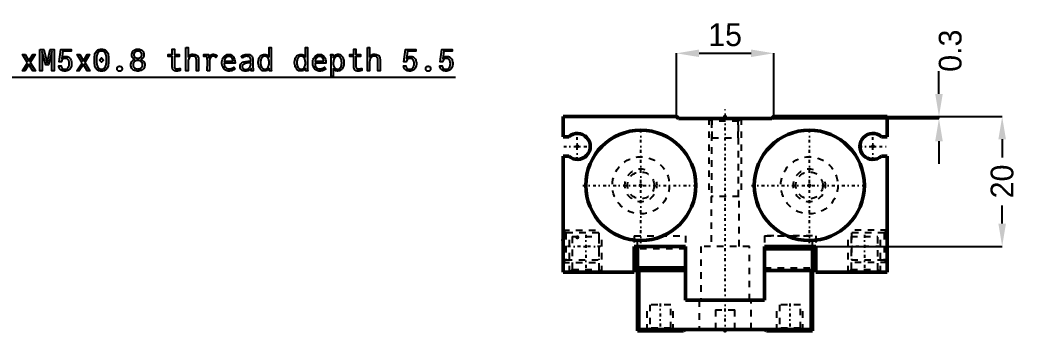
# Model space of a CAD drawing. Header units: millimetres. Extents: x 0 to 771, y 0 to 450.
# Drawn here: x 617.4 to 771.3, y 205.5 to 253.6 of the extents above; entities that cross this region are included whole.
import ezdxf

# ---------------------------------------------------------------- set-up
doc = ezdxf.new("R2010")
doc.units = ezdxf.units.MM
doc.linetypes.add('Center', pattern=[1.5, 0.45, -0.5, 0.05, -0.5])
doc.linetypes.add('Dashed', pattern=[2, 1, -1])
for name, color, linetype, lineweight in [('2d ConnectionPoints', 7, 'Continuous', 50), ('AM_0', 7, 'Continuous', 50), ('AM_5', 3, 'Continuous', 25), ('AM_7', 7, 'Center', 25), ('AM_9', 6, 'Dashed', 25)]:
    doc.layers.add(name, color=color, linetype=linetype, lineweight=lineweight)
doc.dimstyles.new('ISO-25', dxfattribs={"dimtxt": 2.5, "dimasz": 2.5, "dimexe": 1.25, "dimexo": 0.625, "dimtad": 1, "dimtxsty": 'Standard', "dimcen": 2.5, "dimadec": 0, "dimazin": 0, "dimtfac": 1, "dimtmove": 0, "dimatfit": 3, "dimfxl": 1, "dimarcsym": 0})

# ---------------------------------------------------------------- blocks, each defined once
blk = doc.blocks.new('13_MHF2_16D2_0__FINGER_1_0_in_MHF2_16D2_64_0___1400')
at = {"layer": 'AM_0'}
for p, q in [((739.71, 205.67), (739.71, 218.67)), ((739.71, 218.27), (732.31, 218.27)), ((712.71, 215.37), (712.71, 205.67)), ((720.11, 215.37), (712.71, 215.37)), ((712.91, 214.97), (720.11, 214.97)), ((712.91, 205.87), (712.91, 214.97)), ((720.11, 210.37), (720.11, 214.97)), ((732.31, 214.97), (739.51, 214.97)), ((732.31, 214.97), (732.31, 210.37)), ((739.51, 214.97), (739.51, 205.87)), ((732.31, 210.37), (720.11, 210.37)), ((712.71, 205.67), (719.81, 205.67)), ((712.91, 205.87), (739.51, 205.87)), ((719.81, 205.67), (720.01, 205.87)), ((732.41, 205.87), (732.61, 205.67)), ((732.61, 205.67), (739.71, 205.67))]:
    blk.add_line(p, q, dxfattribs=at)
at = {"layer": 'AM_5', "linetype": 'Dashed'}
for p, q in [((714.21, 205.67), (714.21, 209.67)), ((718.21, 205.67), (718.21, 209.67)), ((734.21, 205.67), (734.21, 209.67)), ((738.21, 205.67), (738.21, 209.67))]:
    blk.add_line(p, q, dxfattribs=at)
at = {"layer": 'AM_7'}
for p, q in [((716.21, 209.87), (716.21, 205.47)), ((736.21, 209.87), (736.21, 205.47))]:
    blk.add_line(p, q, dxfattribs=at)
at = {"layer": 'AM_9'}
for p, q in [((732.31, 220.27), (732.31, 218.67)), ((739.71, 220.27), (732.31, 220.27)), ((739.71, 218.67), (739.71, 220.27)), ((732.31, 215.07), (739.71, 215.07)), ((739.51, 215.07), (739.51, 214.97)), ((714.59, 209.67), (714.59, 206.05)), ((717.83, 209.67), (714.59, 209.67)), ((717.83, 206.05), (717.83, 209.67)), ((722.21, 210.37), (722.21, 205.87)), ((730.21, 205.87), (730.21, 210.37)), ((734.59, 209.67), (734.59, 206.05)), ((737.83, 209.67), (734.59, 209.67)), ((737.83, 206.05), (737.83, 209.67)), ((724.71, 208.87), (724.71, 205.87)), ((724.71, 208.87), (727.71, 208.87)), ((727.71, 205.87), (727.71, 208.87)), ((714.59, 206.05), (714.21, 205.67)), ((717.83, 206.05), (714.59, 206.05)), ((718.21, 205.67), (717.83, 206.05)), ((734.59, 206.05), (734.21, 205.67)), ((737.83, 206.05), (734.59, 206.05)), ((738.21, 205.67), (737.83, 206.05))]:
    blk.add_line(p, q, dxfattribs=at)
blk = doc.blocks.new('14_MHF2_16D2_0__FINGER_2_0_in_MHF2_16D2_64_0___1400')
at = {"layer": 'AM_0'}
blk.add_line((712.71, 215.37), (712.71, 218.67), dxfattribs=at)
at = {"layer": 'AM_5', "linetype": 'Dashed'}
for p, q in [((714.21, 205.67), (714.21, 209.67)), ((718.21, 205.67), (718.21, 209.67)), ((734.21, 205.67), (734.21, 209.67)), ((738.21, 205.67), (738.21, 209.67))]:
    blk.add_line(p, q, dxfattribs=at)
at = {"layer": 'AM_7'}
blk.add_line((726.21, 205.54), (726.21, 239.77), dxfattribs=at)
at = {"layer": 'AM_9'}
for p, q in [((712.71, 218.67), (712.71, 220.27)), ((720.11, 218.27), (712.71, 218.27)), ((732.31, 215.37), (739.71, 215.37)), ((720.11, 215.07), (712.71, 215.07)), ((712.91, 215.07), (712.91, 214.97))]:
    blk.add_line(p, q, dxfattribs=at)
blk = doc.blocks.new('15_MHF2_16D2_0__BODY_X_0_in_MHF2_16D2_64_0___1400')
at = {"layer": 'AM_0'}
for p, q in [((701.21, 238.67), (718.71, 238.67)), ((701.21, 235.57), (701.21, 238.67)), ((718.71, 238.67), (719.01, 238.37)), ((733.41, 238.37), (733.71, 238.67)), ((733.71, 238.67), (751.21, 238.67)), ((751.21, 238.67), (751.21, 235.57)), ((719.01, 238.37), (733.41, 238.37)), ((702.09, 235.57), (701.21, 235.57)), ((751.21, 235.57), (750.33, 235.57)), ((701.21, 214.67), (701.21, 232.57)), ((701.21, 232.57), (702.09, 232.57)), ((750.33, 232.57), (751.21, 232.57)), ((751.21, 232.57), (751.21, 214.67)), ((712.21, 218.67), (712.21, 214.67)), ((720.11, 218.67), (712.21, 218.67)), ((720.11, 214.97), (720.11, 218.67)), ((732.31, 218.67), (732.31, 214.97)), ((740.21, 218.67), (732.31, 218.67)), ((740.21, 214.67), (740.21, 218.67)), ((712.21, 214.67), (701.21, 214.67)), ((751.21, 214.67), (740.21, 214.67))]:
    blk.add_line(p, q, dxfattribs=at)
for centre in [(713.21, 228.07), (739.21, 228.07)]:
    blk.add_circle(centre, 8.5, dxfattribs=at)
for centre, start, end in [((703.41, 234.07), 228.5904, 131.4096), ((749.01, 234.07), 48.5904, 311.4096)]:
    blk.add_arc(centre, 2, start, end, dxfattribs=at)
at = {"layer": 'AM_5', "linetype": 'Dashed'}
for p, q in [((723.71, 238.37), (723.71, 226.37)), ((728.71, 238.37), (728.71, 226.37)), ((701.21, 221.17), (706.71, 221.17)), ((702.21, 214.67), (702.21, 220.17)), ((707.21, 214.67), (707.21, 220.17)), ((745.21, 214.67), (745.21, 220.17)), ((751.21, 221.17), (745.71, 221.17)), ((750.21, 214.67), (750.21, 220.17)), ((701.21, 216.17), (706.71, 216.17)), ((751.21, 216.17), (745.71, 216.17))]:
    blk.add_line(p, q, dxfattribs=at)
for centre in [(713.21, 228.07), (739.21, 228.07)]:
    blk.add_arc(centre, 2.5, 75, 15, dxfattribs=at)
at = {"layer": 'AM_7'}
for p, q in [((713.21, 219.15), (713.21, 237)), ((739.21, 219.15), (739.21, 237)), ((703.41, 231.97), (703.41, 236.17)), ((749.01, 231.97), (749.01, 236.17)), ((701.31, 234.07), (705.51, 234.07)), ((746.91, 234.07), (751.11, 234.07)), ((704.29, 228.07), (722.14, 228.07)), ((730.29, 228.07), (748.14, 228.07)), ((704.71, 220.45), (704.71, 214.4)), ((747.71, 220.45), (747.71, 214.4)), ((706.99, 218.67), (700.94, 218.67)), ((751.49, 218.67), (745.44, 218.67))]:
    blk.add_line(p, q, dxfattribs=at)
at = {"layer": 'AM_9'}
for p, q in [((723.71, 238.37), (724.14, 237.94)), ((724.14, 237.94), (724.14, 226.37)), ((728.28, 237.94), (724.14, 237.94)), ((724.21, 235.37), (724.21, 238.37)), ((728.21, 235.37), (728.21, 238.37)), ((728.28, 237.94), (728.71, 238.37)), ((728.28, 226.37), (728.28, 237.94)), ((724.21, 235.37), (728.21, 235.37)), ((728.36, 226.37), (724.06, 226.37)), ((724.06, 226.37), (724.06, 218.67)), ((728.36, 218.67), (728.36, 226.37)), ((701.64, 220.74), (701.21, 221.17)), ((706.71, 220.74), (701.64, 220.74)), ((701.64, 220.74), (701.64, 216.6)), ((702.64, 220.17), (702.64, 215.1)), ((702.64, 220.17), (706.78, 220.17)), ((706.71, 220.74), (706.71, 216.6)), ((706.78, 215.1), (706.78, 220.17)), ((712.21, 220.27), (720.11, 220.27)), ((712.21, 220.27), (712.21, 218.67)), ((720.11, 220.27), (720.11, 218.67)), ((732.31, 220.27), (740.21, 220.27)), ((732.31, 220.27), (732.31, 218.67)), ((740.21, 220.27), (740.21, 218.67)), ((745.64, 220.17), (745.64, 215.1)), ((745.64, 220.17), (749.78, 220.17)), ((750.78, 220.74), (745.71, 220.74)), ((745.71, 220.74), (745.71, 216.6)), ((749.78, 215.1), (749.78, 220.17)), ((751.21, 221.17), (750.78, 220.74)), ((750.78, 220.74), (750.78, 216.6)), ((729.96, 218.67), (722.46, 218.67)), ((722.46, 218.67), (722.46, 210.37)), ((729.96, 210.37), (729.96, 218.67)), ((701.21, 216.17), (701.64, 216.6)), ((701.64, 216.6), (706.71, 216.6)), ((745.71, 216.6), (750.78, 216.6)), ((750.78, 216.6), (751.21, 216.17)), ((702.64, 215.1), (702.21, 214.67)), ((702.64, 215.1), (706.78, 215.1)), ((707.21, 214.67), (706.78, 215.1)), ((745.64, 215.1), (745.21, 214.67)), ((745.64, 215.1), (749.78, 215.1)), ((750.21, 214.67), (749.78, 215.1))]:
    blk.add_line(p, q, dxfattribs=at)
for centre, radius in [((713.21, 228.07), 4.4), ((739.21, 228.07), 4.4), ((713.21, 228.07), 2.07), ((739.21, 228.07), 2.07)]:
    blk.add_circle(centre, radius, dxfattribs=at)
blk = doc.blocks.new('*D49')
at = {"layer": 'AM_5', "color": 0, "lineweight": -2}
for p, q in [((759.21, 242.17), (759.21, 245.67)), ((733.71, 238.67), (759.21, 238.67)), ((759.21, 238.37), (759.21, 238.67)), ((719.01, 238.37), (759.21, 238.37)), ((759.21, 234.87), (759.21, 231.37))]:
    blk.add_line(p, q, dxfattribs=at)
at = {"layer": 'AM_5', "color": 0}
for points in [[(758.63, 242.17), (759.79, 242.17), (759.21, 238.67)], [(759.79, 234.87), (758.63, 234.87), (759.21, 238.37)]]:
    blk.add_solid(points, dxfattribs=at)
at = {"layer": 'Defpoints', "color": 0}
for p in [(733.71, 238.67), (759.21, 238.67), (719.01, 238.37)]:
    blk.add_point(p, dxfattribs=at)
at = {"layer": 'AM_5', "color": 0, "insert": (760.96, 248.82), "char_height": 3.5, "attachment_point": 5, "rotation": 90}
blk.add_mtext('0.3', dxfattribs=at)
blk = doc.blocks.new('*D50')
at = {"layer": 'AM_5', "color": 0, "lineweight": -2}
for p, q in [((733.71, 238.67), (768.96, 238.67)), ((768.96, 235.17), (768.96, 232.38)), ((768.96, 222.17), (768.96, 224.96)), ((740.21, 218.67), (768.96, 218.67))]:
    blk.add_line(p, q, dxfattribs=at)
at = {"layer": 'AM_5', "color": 0}
for points in [[(769.54, 235.17), (768.38, 235.17), (768.96, 238.67)], [(768.38, 222.17), (769.54, 222.17), (768.96, 218.67)]]:
    blk.add_solid(points, dxfattribs=at)
at = {"layer": 'Defpoints', "color": 0}
for p in [(733.71, 238.67), (768.96, 238.67), (740.21, 218.67)]:
    blk.add_point(p, dxfattribs=at)
at = {"layer": 'AM_5', "color": 0, "insert": (768.96, 228.67), "char_height": 3.5, "attachment_point": 5, "rotation": 90}
blk.add_mtext('20', dxfattribs=at)
blk = doc.blocks.new('*D51')
at = {"layer": 'AM_5', "color": 0, "lineweight": -2}
for p, q in [((718.71, 238.67), (718.71, 248.42)), ((722.21, 248.42), (730.21, 248.42)), ((733.71, 238.67), (733.71, 248.42))]:
    blk.add_line(p, q, dxfattribs=at)
at = {"layer": 'AM_5', "color": 0}
for points in [[(722.21, 249), (722.21, 247.84), (718.71, 248.42)], [(730.21, 247.84), (730.21, 249), (733.71, 248.42)]]:
    blk.add_solid(points, dxfattribs=at)
at = {"layer": 'Defpoints', "color": 0}
for p in [(733.71, 248.42), (718.71, 238.67), (733.71, 238.67)]:
    blk.add_point(p, dxfattribs=at)
at = {"layer": 'AM_5', "color": 0, "insert": (726.21, 251.26), "char_height": 3.5, "attachment_point": 5}
blk.add_mtext('15', dxfattribs=at)

msp = doc.modelspace()

# ---------------------------------------------------------------- linework, layer by layer
at = {"layer": '2d ConnectionPoints'}
for p in [(726.21, 238.67), (726.21, 238.47), (703.41, 234.07), (703.41, 234.07), (749.01, 234.07), (749.01, 234.07), (713.21, 228.07), (739.21, 228.07), (703.41, 220.07), (701.21, 219.67), (701.21, 219.67), (726.21, 205.67), (726.21, 205.67), (726.21, 205.67), (736.21, 205.67)]:
    msp.add_point(p, dxfattribs=at)
at = {"layer": 'AM_5'}
msp.add_line((684.64, 244.67), (614.64, 244.67), dxfattribs=at)
for points in [[(643.029, 249.315), (643.357, 249.315), (643.357, 247.863), (643.357, 247.863), (643.414, 247.943), (643.511, 248.047), (643.511, 248.047), (643.622, 248.134), (643.702, 248.182), (643.702, 248.182), (643.787, 248.221), (643.92, 248.263), (643.92, 248.263), (644.058, 248.286), (644.153, 248.291), (644.153, 248.291), (644.451, 248.255), (644.774, 248.067), (644.774, 248.067), (644.948, 247.717), (644.981, 247.394), (644.981, 245.72), (644.653, 245.72), (644.653, 247.249), (644.653, 247.249), (644.652, 247.339), (644.644, 247.462), (644.644, 247.462), (644.63, 247.572), (644.617, 247.638), (644.617, 247.638), (644.599, 247.698), (644.559, 247.781), (644.559, 247.781), (644.503, 247.854), (644.457, 247.897), (644.457, 247.897), (644.402, 247.934), (644.302, 247.974), (644.302, 247.974), (644.179, 247.995), (644.085, 248), (644.085, 248), (643.941, 247.988), (643.756, 247.926), (643.756, 247.926), (643.609, 247.81), (643.531, 247.704), (643.531, 247.704), (643.468, 247.576), (643.4, 247.348), (643.4, 247.348), (643.364, 247.076), (643.357, 246.871), (643.357, 245.72), (643.029, 245.72), (643.029, 249.315)], [(655.157, 245.693), (655.157, 245.693), (655.032, 245.7), (654.861, 245.741), (654.861, 245.741), (654.709, 245.816), (654.618, 245.885), (654.618, 245.885), (654.536, 245.966), (654.43, 246.104), (654.43, 246.104), (654.345, 246.262), (654.3, 246.377), (654.3, 246.377), (654.263, 246.499), (654.223, 246.684), (654.223, 246.684), (654.201, 246.874), (654.197, 247.003), (654.197, 247.003), (654.201, 247.126), (654.222, 247.307), (654.222, 247.307), (654.261, 247.483), (654.297, 247.598), (654.297, 247.598), (654.342, 247.708), (654.425, 247.858), (654.425, 247.858), (654.529, 247.989), (654.609, 248.067), (654.609, 248.067), (654.698, 248.133), (654.846, 248.204), (654.846, 248.204), (655.013, 248.242), (655.134, 248.25), (655.134, 248.25), (655.225, 248.246), (655.355, 248.227), (655.355, 248.227), (655.479, 248.191), (655.558, 248.158), (655.558, 248.158), (655.632, 248.116), (655.733, 248.036), (655.733, 248.036), (655.82, 247.934), (655.872, 247.854), (655.872, 249.315), (656.199, 249.315), (656.199, 246.266), (656.199, 246.266), (656.199, 246.233), (656.2, 246.18), (656.2, 246.18), (656.201, 246.122), (656.201, 246.081), (656.201, 246.081), (656.202, 246.04), (656.204, 245.987), (656.204, 245.987), (656.205, 245.943), (656.206, 245.918), (656.213, 245.72), (655.922, 245.72), (655.872, 246.075), (655.872, 246.075), (655.81, 245.998), (655.714, 245.899), (655.714, 245.899), (655.615, 245.822), (655.546, 245.781), (655.546, 245.781), (655.475, 245.749), (655.363, 245.715), (655.363, 245.715), (655.242, 245.696), (655.157, 245.693)], [(660.757, 245.693), (660.757, 245.693), (660.632, 245.7), (660.461, 245.741), (660.461, 245.741), (660.309, 245.816), (660.218, 245.885), (660.218, 245.885), (660.136, 245.966), (660.03, 246.104), (660.03, 246.104), (659.945, 246.262), (659.9, 246.377), (659.9, 246.377), (659.863, 246.499), (659.823, 246.684), (659.823, 246.684), (659.801, 246.874), (659.797, 247.003), (659.797, 247.003), (659.801, 247.126), (659.822, 247.307), (659.822, 247.307), (659.861, 247.483), (659.897, 247.598), (659.897, 247.598), (659.942, 247.708), (660.025, 247.858), (660.025, 247.858), (660.129, 247.989), (660.209, 248.067), (660.209, 248.067), (660.298, 248.133), (660.446, 248.204), (660.446, 248.204), (660.613, 248.242), (660.734, 248.25), (660.734, 248.25), (660.825, 248.246), (660.955, 248.227), (660.955, 248.227), (661.079, 248.191), (661.158, 248.158), (661.158, 248.158), (661.232, 248.116), (661.333, 248.036), (661.333, 248.036), (661.42, 247.934), (661.472, 247.854), (661.472, 249.315), (661.799, 249.315), (661.799, 246.266), (661.799, 246.266), (661.799, 246.233), (661.8, 246.18), (661.8, 246.18), (661.801, 246.122), (661.801, 246.081), (661.801, 246.081), (661.802, 246.04), (661.804, 245.987), (661.804, 245.987), (661.805, 245.943), (661.806, 245.918), (661.813, 245.72), (661.522, 245.72), (661.472, 246.075), (661.472, 246.075), (661.41, 245.998), (661.314, 245.899), (661.314, 245.899), (661.215, 245.822), (661.146, 245.781), (661.146, 245.781), (661.075, 245.749), (660.963, 245.715), (660.963, 245.715), (660.842, 245.696), (660.757, 245.693)], [(671.029, 249.315), (671.357, 249.315), (671.357, 247.863), (671.357, 247.863), (671.414, 247.943), (671.511, 248.047), (671.511, 248.047), (671.622, 248.134), (671.702, 248.182), (671.702, 248.182), (671.787, 248.221), (671.92, 248.263), (671.92, 248.263), (672.058, 248.286), (672.153, 248.291), (672.153, 248.291), (672.451, 248.255), (672.774, 248.067), (672.774, 248.067), (672.948, 247.717), (672.981, 247.394), (672.981, 245.72), (672.653, 245.72), (672.653, 247.249), (672.653, 247.249), (672.652, 247.339), (672.644, 247.462), (672.644, 247.462), (672.63, 247.572), (672.617, 247.638), (672.617, 247.638), (672.599, 247.698), (672.559, 247.781), (672.559, 247.781), (672.503, 247.854), (672.457, 247.897), (672.457, 247.897), (672.402, 247.934), (672.302, 247.974), (672.302, 247.974), (672.179, 247.995), (672.085, 248), (672.085, 248), (671.941, 247.988), (671.756, 247.926), (671.756, 247.926), (671.609, 247.81), (671.531, 247.704), (671.531, 247.704), (671.468, 247.576), (671.4, 247.348), (671.4, 247.348), (671.364, 247.076), (671.357, 246.871), (671.357, 245.72), (671.029, 245.72), (671.029, 249.315)], [(618.609, 246.969), (617.84, 248.223), (618.239, 248.223), (618.812, 247.274), (619.415, 248.223), (619.776, 248.223), (619.017, 246.999), (619.813, 245.72), (619.41, 245.72), (618.805, 246.703), (618.166, 245.72), (617.797, 245.72), (618.609, 246.969)], [(620.515, 249.019), (621.102, 249.019), (621.603, 246.958), (622.099, 249.019), (622.695, 249.019), (622.695, 245.72), (622.358, 245.72), (622.358, 248.673), (622.335, 248.662), (621.812, 246.653), (621.398, 246.653), (620.868, 248.662), (620.852, 248.671), (620.852, 245.72), (620.515, 245.72), (620.515, 249.019)], [(624.357, 245.679), (624.357, 245.679), (624.255, 245.683), (624.108, 245.701), (624.108, 245.701), (623.971, 245.735), (623.884, 245.767), (623.884, 245.767), (623.803, 245.806), (623.694, 245.878), (623.694, 245.878), (623.6, 245.969), (623.546, 246.039), (623.546, 246.039), (623.501, 246.116), (623.451, 246.247), (623.451, 246.247), (623.425, 246.394), (623.42, 246.503), (623.775, 246.503), (623.775, 246.503), (623.781, 246.401), (623.816, 246.267), (623.816, 246.267), (623.88, 246.158), (623.94, 246.098), (623.94, 246.098), (624.01, 246.049), (624.13, 245.995), (624.13, 245.995), (624.268, 245.967), (624.371, 245.961), (624.371, 245.961), (624.459, 245.966), (624.579, 245.991), (624.579, 245.991), (624.685, 246.038), (624.749, 246.082), (624.749, 246.082), (624.805, 246.133), (624.879, 246.221), (624.879, 246.221), (624.938, 246.323), (624.969, 246.398), (624.969, 246.398), (624.995, 246.478), (625.022, 246.603), (625.022, 246.603), (625.037, 246.734), (625.04, 246.826), (625.04, 246.826), (625.037, 246.909), (625.023, 247.031), (625.023, 247.031), (624.996, 247.147), (624.971, 247.223), (624.971, 247.223), (624.941, 247.294), (624.886, 247.39), (624.886, 247.39), (624.817, 247.473), (624.764, 247.522), (624.764, 247.522), (624.706, 247.563), (624.609, 247.607), (624.609, 247.607), (624.5, 247.631), (624.421, 247.636), (624.421, 247.636), (624.336, 247.63), (624.217, 247.601), (624.217, 247.601), (624.107, 247.547), (624.039, 247.497), (624.039, 247.497), (623.977, 247.437), (623.9, 247.332), (623.9, 247.332), (623.843, 247.209), (623.816, 247.117), (623.47, 247.117), (623.707, 249.028), (625.313, 249.028), (625.313, 248.732), (624.03, 248.732), (623.884, 247.638), (623.884, 247.638), (623.932, 247.697), (624.007, 247.773), (624.007, 247.773), (624.086, 247.837), (624.141, 247.871), (624.141, 247.871), (624.199, 247.899), (624.292, 247.93), (624.292, 247.93), (624.394, 247.946), (624.466, 247.95), (624.466, 247.95), (624.578, 247.943), (624.734, 247.912), (624.734, 247.912), (624.876, 247.853), (624.962, 247.799), (624.962, 247.799), (625.042, 247.735), (625.147, 247.622), (625.147, 247.622), (625.233, 247.49), (625.281, 247.391), (625.281, 247.391), (625.32, 247.285), (625.363, 247.118), (625.363, 247.118), (625.386, 246.941), (625.39, 246.817), (625.39, 246.817), (625.385, 246.686), (625.358, 246.501), (625.358, 246.501), (625.307, 246.33), (625.26, 246.224), (625.26, 246.224), (625.204, 246.125), (625.105, 245.994), (625.105, 245.994), (624.986, 245.884), (624.896, 245.822), (624.896, 245.822), (624.8, 245.771), (624.644, 245.715), (624.644, 245.715), (624.476, 245.685), (624.357, 245.679)], [(627.009, 246.969), (626.24, 248.223), (626.639, 248.223), (627.212, 247.274), (627.815, 248.223), (628.176, 248.223), (627.417, 246.999), (628.213, 245.72), (627.81, 245.72), (627.205, 246.703), (626.566, 245.72), (626.197, 245.72), (627.009, 246.969)], [(630.003, 245.675), (630.003, 245.675), (629.831, 245.683), (629.605, 245.727), (629.605, 245.727), (629.417, 245.808), (629.313, 245.884), (629.313, 245.884), (629.224, 245.974), (629.113, 246.132), (629.113, 246.132), (629.031, 246.318), (628.991, 246.458), (628.991, 246.458), (628.962, 246.612), (628.929, 246.871), (628.929, 246.871), (628.912, 247.165), (628.908, 247.381), (628.908, 247.381), (628.912, 247.591), (628.929, 247.879), (628.929, 247.879), (628.962, 248.134), (628.993, 248.286), (628.993, 248.286), (629.033, 248.425), (629.116, 248.61), (629.116, 248.61), (629.227, 248.767), (629.317, 248.856), (629.317, 248.856), (629.421, 248.931), (629.608, 249.012), (629.608, 249.012), (629.833, 249.056), (630.003, 249.064), (630.003, 249.064), (630.174, 249.056), (630.399, 249.012), (630.399, 249.012), (630.587, 248.931), (630.691, 248.856), (630.691, 248.856), (630.781, 248.767), (630.892, 248.61), (630.892, 248.61), (630.976, 248.425), (631.016, 248.287), (631.016, 248.287), (631.047, 248.136), (631.08, 247.88), (631.08, 247.88), (631.098, 247.592), (631.102, 247.381), (631.102, 247.381), (631.098, 247.169), (631.079, 246.877), (631.079, 246.877), (631.045, 246.619), (631.013, 246.464), (631.013, 246.464), (630.971, 246.323), (630.886, 246.135), (630.886, 246.135), (630.773, 245.975), (630.683, 245.885), (630.683, 245.885), (630.579, 245.809), (630.392, 245.727), (630.392, 245.727), (630.17, 245.683), (630.003, 245.675)], [(630.003, 245.975), (630.003, 245.975), (630.123, 245.982), (630.281, 246.02), (630.281, 246.02), (630.413, 246.091), (630.486, 246.157), (630.486, 246.157), (630.55, 246.234), (630.628, 246.369), (630.628, 246.369), (630.686, 246.525), (630.714, 246.641), (630.714, 246.641), (630.735, 246.768), (630.757, 246.978), (630.757, 246.978), (630.769, 247.211), (630.772, 247.381), (630.772, 247.381), (630.77, 247.56), (630.759, 247.802), (630.759, 247.802), (630.739, 248.013), (630.72, 248.135), (630.72, 248.135), (630.695, 248.245), (630.64, 248.393), (630.64, 248.393), (630.564, 248.519), (630.502, 248.591), (630.502, 248.591), (630.429, 248.652), (630.294, 248.717), (630.294, 248.717), (630.129, 248.753), (630.003, 248.759), (630.003, 248.759), (629.877, 248.753), (629.714, 248.717), (629.714, 248.717), (629.58, 248.652), (629.507, 248.591), (629.507, 248.591), (629.445, 248.519), (629.369, 248.393), (629.369, 248.393), (629.315, 248.245), (629.29, 248.135), (629.29, 248.135), (629.271, 248.013), (629.251, 247.802), (629.251, 247.802), (629.24, 247.56), (629.238, 247.381), (629.238, 247.381), (629.241, 247.21), (629.252, 246.975), (629.252, 246.975), (629.274, 246.765), (629.294, 246.639), (629.294, 246.639), (629.321, 246.524), (629.378, 246.368), (629.378, 246.368), (629.455, 246.234), (629.518, 246.157), (629.518, 246.157), (629.591, 246.091), (629.723, 246.02), (629.723, 246.02), (629.882, 245.982), (630.003, 245.975)], [(629.698, 247.381), (630.003, 247.722), (630.308, 247.381), (630.003, 247.071), (629.698, 247.381)], [(635.61, 245.684), (635.61, 245.684), (635.495, 245.687), (635.33, 245.708), (635.33, 245.708), (635.174, 245.745), (635.075, 245.78), (635.075, 245.78), (634.981, 245.823), (634.855, 245.905), (634.855, 245.905), (634.747, 246.007), (634.684, 246.086), (634.684, 246.086), (634.63, 246.174), (634.573, 246.323), (634.573, 246.323), (634.542, 246.493), (634.536, 246.616), (634.536, 246.616), (634.542, 246.735), (634.573, 246.9), (634.573, 246.9), (634.631, 247.049), (634.685, 247.14), (634.685, 247.14), (634.748, 247.222), (634.859, 247.328), (634.859, 247.328), (634.988, 247.413), (635.084, 247.458), (635.084, 247.458), (634.939, 247.557), (634.782, 247.75), (634.782, 247.75), (634.697, 247.999), (634.681, 248.195), (634.681, 248.195), (634.687, 248.305), (634.714, 248.457), (634.714, 248.457), (634.766, 248.593), (634.813, 248.675), (634.813, 248.675), (634.869, 248.75), (634.965, 248.846), (634.965, 248.846), (635.076, 248.925), (635.158, 248.968), (635.158, 248.968), (635.244, 249.002), (635.377, 249.04), (635.377, 249.04), (635.515, 249.06), (635.61, 249.064), (635.61, 249.064), (635.709, 249.061), (635.852, 249.042), (635.852, 249.042), (635.987, 249.007), (636.074, 248.974), (636.074, 248.974), (636.155, 248.935), (636.264, 248.861), (636.264, 248.861), (636.359, 248.769), (636.414, 248.699), (636.414, 248.699), (636.46, 248.621), (636.51, 248.492), (636.51, 248.492), (636.537, 248.346), (636.542, 248.241), (636.542, 248.241), (636.538, 248.137), (636.514, 247.99), (636.514, 247.99), (636.471, 247.855), (636.431, 247.771), (636.431, 247.771), (636.383, 247.693), (636.296, 247.591), (636.296, 247.591), (636.193, 247.507), (636.115, 247.46), (636.115, 247.46), (636.212, 247.413), (636.344, 247.326), (636.344, 247.326), (636.457, 247.222), (636.522, 247.142), (636.522, 247.142), (636.577, 247.056), (636.636, 246.916), (636.636, 246.916), (636.668, 246.765), (636.674, 246.657), (636.674, 246.657), (636.668, 246.527), (636.637, 246.348), (636.637, 246.348), (636.58, 246.192), (636.526, 246.1), (636.526, 246.1), (636.464, 246.017), (636.355, 245.911), (636.355, 245.911), (636.231, 245.827), (636.138, 245.783), (636.138, 245.783), (636.041, 245.747), (635.886, 245.708), (635.886, 245.708), (635.723, 245.688), (635.61, 245.684)], [(635.61, 247.661), (635.61, 247.661), (635.721, 247.666), (635.869, 247.695), (635.869, 247.695), (635.994, 247.749), (636.065, 247.799), (636.065, 247.799), (636.124, 247.859), (636.187, 247.964), (636.187, 247.964), (636.222, 248.088), (636.228, 248.182), (636.228, 248.182), (636.222, 248.285), (636.189, 248.423), (636.189, 248.423), (636.126, 248.539), (636.069, 248.605), (636.069, 248.605), (636, 248.66), (635.875, 248.719), (635.875, 248.719), (635.724, 248.751), (635.61, 248.757), (635.61, 248.757), (635.498, 248.751), (635.351, 248.718), (635.351, 248.718), (635.228, 248.658), (635.159, 248.602), (635.159, 248.602), (635.102, 248.536), (635.04, 248.418), (635.04, 248.418), (635.006, 248.278), (635, 248.172), (635, 248.172), (635.006, 248.08), (635.039, 247.958), (635.039, 247.958), (635.1, 247.854), (635.156, 247.796), (635.156, 247.796), (635.224, 247.747), (635.347, 247.694), (635.347, 247.694), (635.496, 247.666), (635.61, 247.661)], [(641.549, 245.67), (641.549, 245.67), (641.47, 245.673), (641.362, 245.691), (641.362, 245.691), (641.265, 245.725), (641.206, 245.755), (641.206, 245.755), (641.153, 245.792), (641.084, 245.857), (641.084, 245.857), (641.027, 245.934), (640.996, 245.992), (640.996, 245.992), (640.97, 246.054), (640.943, 246.154), (640.943, 246.154), (640.928, 246.262), (640.925, 246.339), (640.925, 247.904), (640.297, 247.904), (640.297, 248.223), (640.925, 248.223), (640.925, 249.046), (641.253, 249.046), (641.253, 248.223), (641.963, 248.223), (641.963, 247.904), (641.253, 247.904), (641.253, 246.453), (641.253, 246.453), (641.254, 246.395), (641.261, 246.317), (641.261, 246.317), (641.274, 246.249), (641.286, 246.209), (641.286, 246.209), (641.301, 246.174), (641.334, 246.127), (641.334, 246.127), (641.379, 246.088), (641.414, 246.066), (641.414, 246.066), (641.456, 246.048), (641.531, 246.028), (641.531, 246.028), (641.621, 246.018), (641.69, 246.016), (641.69, 246.016), (641.74, 246.019), (641.847, 246.034), (641.847, 246.034), (641.991, 246.062), (642.108, 246.089), (642.154, 246.098), (642.154, 245.756), (642.154, 245.756), (642.089, 245.742), (641.994, 245.723), (641.994, 245.723), (641.901, 245.705), (641.841, 245.695), (641.841, 245.695), (641.781, 245.686), (641.693, 245.676), (641.693, 245.676), (641.606, 245.671), (641.549, 245.67)], [(646.327, 245.72), (646.327, 245.72), (646.328, 245.823), (646.33, 246.035), (646.33, 246.035), (646.333, 246.317), (646.336, 246.544), (646.341, 247.003), (646.341, 247.003), (646.34, 247.123), (646.338, 247.283), (646.338, 247.283), (646.334, 247.419), (646.331, 247.496), (646.331, 247.496), (646.326, 247.563), (646.319, 247.651), (646.319, 247.651), (646.31, 247.722), (646.303, 247.761), (646.303, 247.761), (646.296, 247.796), (646.283, 247.849), (646.283, 247.849), (646.267, 247.903), (646.254, 247.94), (645.809, 247.94), (645.809, 248.223), (646.516, 248.223), (646.568, 247.727), (646.568, 247.727), (646.587, 247.794), (646.624, 247.888), (646.624, 247.888), (646.674, 247.973), (646.714, 248.023), (646.714, 248.023), (646.758, 248.07), (646.829, 248.13), (646.829, 248.13), (646.906, 248.18), (646.961, 248.207), (646.961, 248.207), (647.017, 248.229), (647.1, 248.253), (647.1, 248.253), (647.183, 248.266), (647.237, 248.268), (647.237, 248.268), (647.305, 248.265), (647.408, 248.25), (647.408, 248.25), (647.51, 248.223), (647.577, 248.197), (647.577, 248.197), (647.642, 248.168), (647.73, 248.117), (647.73, 248.117), (647.804, 248.06), (647.847, 248.018), (647.656, 247.795), (647.656, 247.795), (647.63, 247.82), (647.582, 247.857), (647.582, 247.857), (647.522, 247.892), (647.475, 247.915), (647.475, 247.915), (647.424, 247.936), (647.342, 247.958), (647.342, 247.958), (647.254, 247.97), (647.192, 247.972), (647.192, 247.972), (647.081, 247.96), (646.94, 247.895), (646.94, 247.895), (646.832, 247.774), (646.778, 247.663), (646.778, 247.663), (646.735, 247.528), (646.689, 247.283), (646.689, 247.283), (646.664, 246.987), (646.659, 246.762), (646.659, 245.72), (646.327, 245.72)], [(649.648, 245.684), (649.648, 245.684), (649.549, 245.689), (649.401, 245.717), (649.401, 245.717), (649.254, 245.769), (649.157, 245.817), (649.157, 245.817), (649.063, 245.876), (648.934, 245.99), (648.934, 245.99), (648.819, 246.132), (648.751, 246.243), (648.751, 246.243), (648.692, 246.367), (648.629, 246.577), (648.629, 246.577), (648.595, 246.815), (648.588, 246.989), (648.588, 246.989), (648.594, 247.127), (648.624, 247.325), (648.624, 247.325), (648.681, 247.511), (648.734, 247.63), (648.734, 247.63), (648.796, 247.741), (648.904, 247.889), (648.904, 247.889), (649.03, 248.015), (649.124, 248.087), (649.124, 248.087), (649.223, 248.147), (649.378, 248.213), (649.378, 248.213), (649.541, 248.248), (649.653, 248.254), (649.653, 248.254), (649.763, 248.248), (649.919, 248.215), (649.919, 248.215), (650.064, 248.152), (650.154, 248.095), (650.154, 248.095), (650.238, 248.025), (650.35, 247.898), (650.35, 247.898), (650.445, 247.743), (650.498, 247.624), (650.498, 247.624), (650.543, 247.495), (650.591, 247.281), (650.591, 247.281), (650.617, 247.045), (650.622, 246.876), (648.948, 246.876), (648.948, 246.876), (648.952, 246.716), (648.989, 246.507), (648.989, 246.507), (649.06, 246.334), (649.126, 246.239), (649.126, 246.239), (649.207, 246.16), (649.35, 246.075), (649.35, 246.075), (649.523, 246.029), (649.653, 246.02), (649.653, 246.02), (649.755, 246.023), (649.895, 246.039), (649.895, 246.039), (650.02, 246.067), (650.095, 246.093), (650.095, 246.093), (650.165, 246.123), (650.264, 246.173), (650.264, 246.173), (650.356, 246.227), (650.413, 246.266), (650.599, 245.993), (650.599, 245.993), (650.53, 245.941), (650.416, 245.87), (650.416, 245.87), (650.289, 245.808), (650.198, 245.771), (650.198, 245.771), (650.1, 245.74), (649.943, 245.706), (649.943, 245.706), (649.771, 245.687), (649.648, 245.684)], [(650.303, 247.19), (650.303, 247.19), (650.298, 247.276), (650.277, 247.397), (650.277, 247.397), (650.242, 247.509), (650.211, 247.579), (650.211, 247.579), (650.175, 247.643), (650.111, 247.728), (650.111, 247.728), (650.035, 247.799), (649.979, 247.839), (649.979, 247.839), (649.919, 247.872), (649.823, 247.908), (649.823, 247.908), (649.72, 247.928), (649.648, 247.931), (649.648, 247.931), (649.575, 247.928), (649.47, 247.908), (649.47, 247.908), (649.371, 247.872), (649.308, 247.839), (649.308, 247.839), (649.249, 247.799), (649.17, 247.728), (649.17, 247.728), (649.101, 247.643), (649.061, 247.579), (649.061, 247.579), (649.027, 247.509), (648.987, 247.397), (648.987, 247.397), (648.962, 247.276), (648.952, 247.19), (650.303, 247.19)], [(652.205, 245.675), (652.205, 245.675), (652.113, 245.678), (651.983, 245.694), (651.983, 245.694), (651.862, 245.723), (651.786, 245.751), (651.786, 245.751), (651.716, 245.784), (651.622, 245.847), (651.622, 245.847), (651.542, 245.925), (651.496, 245.985), (651.496, 245.985), (651.458, 246.051), (651.417, 246.162), (651.417, 246.162), (651.395, 246.287), (651.39, 246.377), (651.39, 246.377), (651.407, 246.559), (651.496, 246.785), (651.496, 246.785), (651.66, 246.956), (651.812, 247.038), (651.812, 247.038), (651.986, 247.101), (652.267, 247.168), (652.267, 247.168), (652.571, 247.202), (652.787, 247.206), (653.047, 247.201), (653.047, 247.303), (653.047, 247.303), (653.045, 247.362), (653.039, 247.448), (653.039, 247.448), (653.026, 247.532), (653.015, 247.587), (653.015, 247.587), (652.998, 247.64), (652.958, 247.717), (652.958, 247.717), (652.899, 247.791), (652.85, 247.838), (652.85, 247.838), (652.791, 247.88), (652.682, 247.925), (652.682, 247.925), (652.547, 247.949), (652.444, 247.954), (652.444, 247.954), (652.36, 247.951), (652.242, 247.938), (652.242, 247.938), (652.133, 247.912), (652.065, 247.888), (652.065, 247.888), (651.998, 247.859), (651.891, 247.807), (651.891, 247.807), (651.778, 247.743), (651.7, 247.695), (651.531, 247.94), (651.531, 247.94), (651.587, 247.976), (651.665, 248.023), (651.665, 248.023), (651.737, 248.066), (651.783, 248.091), (651.783, 248.091), (651.83, 248.114), (651.91, 248.148), (651.91, 248.148), (652.003, 248.181), (652.072, 248.202), (652.072, 248.202), (652.145, 248.221), (652.26, 248.241), (652.26, 248.241), (652.381, 248.252), (652.466, 248.254), (652.466, 248.254), (652.621, 248.247), (652.822, 248.209), (652.822, 248.209), (652.986, 248.137), (653.075, 248.071), (653.075, 248.071), (653.149, 247.997), (653.238, 247.883), (653.238, 247.883), (653.299, 247.764), (653.324, 247.683), (653.324, 247.683), (653.341, 247.602), (653.36, 247.483), (653.36, 247.483), (653.37, 247.366), (653.372, 247.29), (653.372, 246.421), (653.372, 246.421), (653.374, 246.291), (653.382, 246.086), (653.382, 246.086), (653.398, 245.87), (653.413, 245.72), (653.101, 245.72), (653.101, 245.72), (653.099, 245.743), (653.097, 245.785), (653.097, 245.785), (653.094, 245.837), (653.092, 245.877), (653.078, 246.066), (653.078, 246.066), (653.025, 245.988), (652.927, 245.888), (652.927, 245.888), (652.806, 245.808), (652.713, 245.767), (652.713, 245.767), (652.615, 245.733), (652.464, 245.698), (652.464, 245.698), (652.31, 245.678), (652.205, 245.675)], [(655.23, 245.961), (655.23, 245.961), (655.321, 245.967), (655.443, 246), (655.443, 246), (655.548, 246.062), (655.609, 246.118), (655.609, 246.118), (655.662, 246.184), (655.73, 246.294), (655.73, 246.294), (655.782, 246.417), (655.809, 246.506), (655.809, 246.506), (655.83, 246.599), (655.853, 246.741), (655.853, 246.741), (655.865, 246.886), (655.867, 246.985), (655.867, 246.985), (655.864, 247.084), (655.85, 247.229), (655.85, 247.229), (655.823, 247.369), (655.799, 247.46), (655.799, 247.46), (655.768, 247.547), (655.709, 247.666), (655.709, 247.666), (655.634, 247.77), (655.575, 247.831), (655.575, 247.831), (655.509, 247.884), (655.397, 247.94), (655.397, 247.94), (655.269, 247.971), (655.175, 247.977), (655.175, 247.977), (655.092, 247.971), (654.977, 247.94), (654.977, 247.94), (654.874, 247.881), (654.813, 247.828), (654.813, 247.828), (654.757, 247.765), (654.685, 247.659), (654.685, 247.659), (654.627, 247.54), (654.595, 247.452), (654.595, 247.452), (654.57, 247.362), (654.542, 247.225), (654.542, 247.225), (654.528, 247.087), (654.525, 246.994), (654.525, 246.994), (654.528, 246.897), (654.545, 246.752), (654.545, 246.752), (654.576, 246.607), (654.604, 246.512), (654.604, 246.512), (654.639, 246.419), (654.704, 246.294), (654.704, 246.294), (654.783, 246.183), (654.843, 246.117), (654.843, 246.117), (654.91, 246.061), (655.02, 246), (655.02, 246), (655.142, 245.967), (655.23, 245.961)], [(660.83, 245.961), (660.83, 245.961), (660.921, 245.967), (661.043, 246), (661.043, 246), (661.148, 246.062), (661.209, 246.118), (661.209, 246.118), (661.262, 246.184), (661.33, 246.294), (661.33, 246.294), (661.382, 246.417), (661.409, 246.506), (661.409, 246.506), (661.43, 246.599), (661.453, 246.741), (661.453, 246.741), (661.465, 246.886), (661.467, 246.985), (661.467, 246.985), (661.464, 247.084), (661.45, 247.229), (661.45, 247.229), (661.423, 247.369), (661.399, 247.46), (661.399, 247.46), (661.368, 247.547), (661.309, 247.666), (661.309, 247.666), (661.234, 247.77), (661.175, 247.831), (661.175, 247.831), (661.109, 247.884), (660.997, 247.94), (660.997, 247.94), (660.869, 247.971), (660.775, 247.977), (660.775, 247.977), (660.692, 247.971), (660.577, 247.94), (660.577, 247.94), (660.474, 247.881), (660.413, 247.828), (660.413, 247.828), (660.357, 247.765), (660.285, 247.659), (660.285, 247.659), (660.227, 247.54), (660.195, 247.452), (660.195, 247.452), (660.17, 247.362), (660.142, 247.225), (660.142, 247.225), (660.128, 247.087), (660.125, 246.994), (660.125, 246.994), (660.128, 246.897), (660.145, 246.752), (660.145, 246.752), (660.176, 246.607), (660.204, 246.512), (660.204, 246.512), (660.239, 246.419), (660.304, 246.294), (660.304, 246.294), (660.383, 246.183), (660.443, 246.117), (660.443, 246.117), (660.51, 246.061), (660.62, 246), (660.62, 246), (660.742, 245.967), (660.83, 245.961)], [(663.648, 245.684), (663.648, 245.684), (663.549, 245.689), (663.401, 245.717), (663.401, 245.717), (663.254, 245.769), (663.157, 245.817), (663.157, 245.817), (663.063, 245.876), (662.934, 245.99), (662.934, 245.99), (662.819, 246.132), (662.751, 246.243), (662.751, 246.243), (662.692, 246.367), (662.629, 246.577), (662.629, 246.577), (662.595, 246.815), (662.588, 246.989), (662.588, 246.989), (662.594, 247.127), (662.624, 247.325), (662.624, 247.325), (662.681, 247.511), (662.734, 247.63), (662.734, 247.63), (662.796, 247.741), (662.904, 247.889), (662.904, 247.889), (663.03, 248.015), (663.124, 248.087), (663.124, 248.087), (663.223, 248.147), (663.378, 248.213), (663.378, 248.213), (663.541, 248.248), (663.653, 248.254), (663.653, 248.254), (663.763, 248.248), (663.919, 248.215), (663.919, 248.215), (664.064, 248.152), (664.154, 248.095), (664.154, 248.095), (664.238, 248.025), (664.35, 247.898), (664.35, 247.898), (664.445, 247.743), (664.498, 247.624), (664.498, 247.624), (664.543, 247.495), (664.591, 247.281), (664.591, 247.281), (664.617, 247.045), (664.622, 246.876), (662.948, 246.876), (662.948, 246.876), (662.952, 246.716), (662.989, 246.507), (662.989, 246.507), (663.06, 246.334), (663.126, 246.239), (663.126, 246.239), (663.207, 246.16), (663.35, 246.075), (663.35, 246.075), (663.523, 246.029), (663.653, 246.02), (663.653, 246.02), (663.755, 246.023), (663.895, 246.039), (663.895, 246.039), (664.02, 246.067), (664.095, 246.093), (664.095, 246.093), (664.165, 246.123), (664.264, 246.173), (664.264, 246.173), (664.356, 246.227), (664.413, 246.266), (664.599, 245.993), (664.599, 245.993), (664.53, 245.941), (664.416, 245.87), (664.416, 245.87), (664.289, 245.808), (664.198, 245.771), (664.198, 245.771), (664.1, 245.74), (663.943, 245.706), (663.943, 245.706), (663.771, 245.687), (663.648, 245.684)], [(664.303, 247.19), (664.303, 247.19), (664.298, 247.276), (664.277, 247.397), (664.277, 247.397), (664.242, 247.509), (664.211, 247.579), (664.211, 247.579), (664.175, 247.643), (664.111, 247.728), (664.111, 247.728), (664.035, 247.799), (663.979, 247.839), (663.979, 247.839), (663.919, 247.872), (663.823, 247.908), (663.823, 247.908), (663.72, 247.928), (663.648, 247.931), (663.648, 247.931), (663.575, 247.928), (663.47, 247.908), (663.47, 247.908), (663.371, 247.872), (663.308, 247.839), (663.308, 247.839), (663.249, 247.799), (663.17, 247.728), (663.17, 247.728), (663.101, 247.643), (663.061, 247.579), (663.061, 247.579), (663.027, 247.509), (662.987, 247.397), (662.987, 247.397), (662.962, 247.276), (662.952, 247.19), (664.303, 247.19)], [(665.418, 247.663), (665.418, 247.663), (665.417, 247.784), (665.414, 247.956), (665.414, 247.956), (665.409, 248.119), (665.404, 248.223), (665.718, 248.223), (665.732, 247.79), (665.732, 247.79), (665.786, 247.878), (665.876, 247.994), (665.876, 247.994), (665.978, 248.09), (666.051, 248.144), (666.051, 248.144), (666.129, 248.189), (666.255, 248.237), (666.255, 248.237), (666.391, 248.263), (666.487, 248.268), (666.487, 248.268), (666.607, 248.26), (666.772, 248.22), (666.772, 248.22), (666.919, 248.146), (667.006, 248.077), (667.006, 248.077), (667.084, 247.996), (667.185, 247.86), (667.185, 247.86), (667.266, 247.704), (667.309, 247.59), (667.309, 247.59), (667.344, 247.471), (667.382, 247.289), (667.382, 247.289), (667.402, 247.102), (667.406, 246.976), (667.406, 246.976), (667.402, 246.845), (667.38, 246.655), (667.38, 246.655), (667.338, 246.471), (667.3, 246.352), (667.3, 246.352), (667.253, 246.239), (667.165, 246.086), (667.165, 246.086), (667.055, 245.952), (666.969, 245.874), (666.969, 245.874), (666.875, 245.807), (666.716, 245.735), (666.716, 245.735), (666.536, 245.696), (666.405, 245.688), (666.405, 245.688), (666.322, 245.691), (666.206, 245.709), (666.206, 245.709), (666.1, 245.741), (666.035, 245.771), (666.035, 245.771), (665.974, 245.808), (665.885, 245.878), (665.885, 245.878), (665.8, 245.966), (665.745, 246.034), (665.745, 244.856), (665.418, 244.856), (665.418, 247.663)], [(666.403, 245.961), (666.403, 245.961), (666.486, 245.967), (666.601, 245.995), (666.601, 245.995), (666.706, 246.048), (666.769, 246.097), (666.769, 246.097), (666.827, 246.154), (666.902, 246.253), (666.902, 246.253), (666.964, 246.368), (666.998, 246.454), (666.998, 246.454), (667.025, 246.544), (667.055, 246.685), (667.055, 246.685), (667.071, 246.833), (667.074, 246.935), (667.074, 246.935), (667.071, 247.029), (667.058, 247.171), (667.058, 247.171), (667.034, 247.313), (667.011, 247.407), (667.011, 247.407), (666.983, 247.498), (666.929, 247.624), (666.929, 247.624), (666.86, 247.736), (666.807, 247.803), (666.807, 247.803), (666.746, 247.861), (666.644, 247.923), (666.644, 247.923), (666.527, 247.957), (666.441, 247.963), (666.441, 247.963), (666.354, 247.957), (666.234, 247.922), (666.234, 247.922), (666.125, 247.858), (666.06, 247.799), (666.06, 247.799), (666.001, 247.731), (665.925, 247.616), (665.925, 247.616), (665.863, 247.487), (665.829, 247.393), (665.829, 247.393), (665.802, 247.297), (665.773, 247.152), (665.773, 247.152), (665.757, 247.009), (665.754, 246.914), (665.754, 246.914), (665.757, 246.829), (665.77, 246.701), (665.77, 246.701), (665.794, 246.571), (665.817, 246.483), (665.817, 246.483), (665.845, 246.398), (665.9, 246.281), (665.9, 246.281), (665.97, 246.176), (666.025, 246.112), (666.025, 246.112), (666.087, 246.058), (666.192, 245.999), (666.192, 245.999), (666.313, 245.967), (666.403, 245.961)], [(669.549, 245.67), (669.549, 245.67), (669.47, 245.673), (669.362, 245.691), (669.362, 245.691), (669.265, 245.725), (669.206, 245.755), (669.206, 245.755), (669.153, 245.792), (669.084, 245.857), (669.084, 245.857), (669.027, 245.934), (668.996, 245.992), (668.996, 245.992), (668.97, 246.054), (668.943, 246.154), (668.943, 246.154), (668.928, 246.262), (668.925, 246.339), (668.925, 247.904), (668.297, 247.904), (668.297, 248.223), (668.925, 248.223), (668.925, 249.046), (669.253, 249.046), (669.253, 248.223), (669.963, 248.223), (669.963, 247.904), (669.253, 247.904), (669.253, 246.453), (669.253, 246.453), (669.254, 246.395), (669.261, 246.317), (669.261, 246.317), (669.274, 246.249), (669.286, 246.209), (669.286, 246.209), (669.301, 246.174), (669.334, 246.127), (669.334, 246.127), (669.379, 246.088), (669.414, 246.066), (669.414, 246.066), (669.456, 246.048), (669.531, 246.028), (669.531, 246.028), (669.621, 246.018), (669.69, 246.016), (669.69, 246.016), (669.74, 246.019), (669.847, 246.034), (669.847, 246.034), (669.991, 246.062), (670.108, 246.089), (670.154, 246.098), (670.154, 245.756), (670.154, 245.756), (670.089, 245.742), (669.994, 245.723), (669.994, 245.723), (669.901, 245.705), (669.841, 245.695), (669.841, 245.695), (669.781, 245.686), (669.693, 245.676), (669.693, 245.676), (669.606, 245.671), (669.549, 245.67)], [(677.557, 245.679), (677.557, 245.679), (677.455, 245.683), (677.308, 245.701), (677.308, 245.701), (677.171, 245.735), (677.084, 245.767), (677.084, 245.767), (677.003, 245.806), (676.894, 245.878), (676.894, 245.878), (676.8, 245.969), (676.746, 246.039), (676.746, 246.039), (676.701, 246.116), (676.651, 246.247), (676.651, 246.247), (676.625, 246.394), (676.62, 246.503), (676.975, 246.503), (676.975, 246.503), (676.981, 246.401), (677.016, 246.267), (677.016, 246.267), (677.08, 246.158), (677.14, 246.098), (677.14, 246.098), (677.21, 246.049), (677.33, 245.995), (677.33, 245.995), (677.468, 245.967), (677.571, 245.961), (677.571, 245.961), (677.659, 245.966), (677.779, 245.991), (677.779, 245.991), (677.885, 246.038), (677.949, 246.082), (677.949, 246.082), (678.005, 246.133), (678.079, 246.221), (678.079, 246.221), (678.138, 246.323), (678.169, 246.398), (678.169, 246.398), (678.195, 246.478), (678.222, 246.603), (678.222, 246.603), (678.237, 246.734), (678.24, 246.826), (678.24, 246.826), (678.237, 246.909), (678.223, 247.031), (678.223, 247.031), (678.196, 247.147), (678.171, 247.223), (678.171, 247.223), (678.141, 247.294), (678.086, 247.39), (678.086, 247.39), (678.017, 247.473), (677.964, 247.522), (677.964, 247.522), (677.906, 247.563), (677.809, 247.607), (677.809, 247.607), (677.7, 247.631), (677.621, 247.636), (677.621, 247.636), (677.536, 247.63), (677.417, 247.601), (677.417, 247.601), (677.307, 247.547), (677.239, 247.497), (677.239, 247.497), (677.177, 247.437), (677.1, 247.332), (677.1, 247.332), (677.043, 247.209), (677.016, 247.117), (676.67, 247.117), (676.907, 249.028), (678.513, 249.028), (678.513, 248.732), (677.23, 248.732), (677.084, 247.638), (677.084, 247.638), (677.132, 247.697), (677.207, 247.773), (677.207, 247.773), (677.286, 247.837), (677.341, 247.871), (677.341, 247.871), (677.399, 247.899), (677.492, 247.93), (677.492, 247.93), (677.594, 247.946), (677.666, 247.95), (677.666, 247.95), (677.778, 247.943), (677.934, 247.912), (677.934, 247.912), (678.076, 247.853), (678.162, 247.799), (678.162, 247.799), (678.242, 247.735), (678.347, 247.622), (678.347, 247.622), (678.433, 247.49), (678.481, 247.391), (678.481, 247.391), (678.52, 247.285), (678.563, 247.118), (678.563, 247.118), (678.586, 246.941), (678.59, 246.817), (678.59, 246.817), (678.585, 246.686), (678.558, 246.501), (678.558, 246.501), (678.507, 246.33), (678.46, 246.224), (678.46, 246.224), (678.404, 246.125), (678.305, 245.994), (678.305, 245.994), (678.186, 245.884), (678.096, 245.822), (678.096, 245.822), (678, 245.771), (677.844, 245.715), (677.844, 245.715), (677.676, 245.685), (677.557, 245.679)], [(683.157, 245.679), (683.157, 245.679), (683.055, 245.683), (682.908, 245.701), (682.908, 245.701), (682.771, 245.735), (682.684, 245.767), (682.684, 245.767), (682.603, 245.806), (682.494, 245.878), (682.494, 245.878), (682.4, 245.969), (682.346, 246.039), (682.346, 246.039), (682.301, 246.116), (682.251, 246.247), (682.251, 246.247), (682.225, 246.394), (682.22, 246.503), (682.575, 246.503), (682.575, 246.503), (682.581, 246.401), (682.616, 246.267), (682.616, 246.267), (682.68, 246.158), (682.74, 246.098), (682.74, 246.098), (682.81, 246.049), (682.93, 245.995), (682.93, 245.995), (683.068, 245.967), (683.171, 245.961), (683.171, 245.961), (683.259, 245.966), (683.379, 245.991), (683.379, 245.991), (683.485, 246.038), (683.549, 246.082), (683.549, 246.082), (683.605, 246.133), (683.679, 246.221), (683.679, 246.221), (683.738, 246.323), (683.769, 246.398), (683.769, 246.398), (683.795, 246.478), (683.822, 246.603), (683.822, 246.603), (683.837, 246.734), (683.84, 246.826), (683.84, 246.826), (683.837, 246.909), (683.823, 247.031), (683.823, 247.031), (683.796, 247.147), (683.771, 247.223), (683.771, 247.223), (683.741, 247.294), (683.686, 247.39), (683.686, 247.39), (683.617, 247.473), (683.564, 247.522), (683.564, 247.522), (683.506, 247.563), (683.409, 247.607), (683.409, 247.607), (683.3, 247.631), (683.221, 247.636), (683.221, 247.636), (683.136, 247.63), (683.017, 247.601), (683.017, 247.601), (682.907, 247.547), (682.839, 247.497), (682.839, 247.497), (682.777, 247.437), (682.7, 247.332), (682.7, 247.332), (682.643, 247.209), (682.616, 247.117), (682.27, 247.117), (682.507, 249.028), (684.113, 249.028), (684.113, 248.732), (682.83, 248.732), (682.684, 247.638), (682.684, 247.638), (682.732, 247.697), (682.807, 247.773), (682.807, 247.773), (682.886, 247.837), (682.941, 247.871), (682.941, 247.871), (682.999, 247.899), (683.092, 247.93), (683.092, 247.93), (683.194, 247.946), (683.266, 247.95), (683.266, 247.95), (683.378, 247.943), (683.534, 247.912), (683.534, 247.912), (683.676, 247.853), (683.762, 247.799), (683.762, 247.799), (683.842, 247.735), (683.947, 247.622), (683.947, 247.622), (684.033, 247.49), (684.081, 247.391), (684.081, 247.391), (684.12, 247.285), (684.163, 247.118), (684.163, 247.118), (684.186, 246.941), (684.19, 246.817), (684.19, 246.817), (684.185, 246.686), (684.158, 246.501), (684.158, 246.501), (684.107, 246.33), (684.06, 246.224), (684.06, 246.224), (684.004, 246.125), (683.905, 245.994), (683.905, 245.994), (683.786, 245.884), (683.696, 245.822), (683.696, 245.822), (683.6, 245.771), (683.444, 245.715), (683.444, 245.715), (683.276, 245.685), (683.157, 245.679)], [(632.803, 245.656), (632.803, 245.656), (632.736, 245.661), (632.647, 245.683), (632.647, 245.683), (632.57, 245.724), (632.525, 245.762), (632.525, 245.762), (632.488, 245.807), (632.447, 245.885), (632.447, 245.885), (632.425, 245.976), (632.421, 246.043), (632.421, 246.043), (632.425, 246.11), (632.447, 246.201), (632.447, 246.201), (632.488, 246.279), (632.525, 246.324), (632.525, 246.324), (632.57, 246.362), (632.647, 246.403), (632.647, 246.403), (632.736, 246.426), (632.803, 246.43), (632.803, 246.43), (632.87, 246.426), (632.961, 246.403), (632.961, 246.403), (633.039, 246.362), (633.084, 246.324), (633.084, 246.324), (633.122, 246.279), (633.163, 246.201), (633.163, 246.201), (633.185, 246.11), (633.189, 246.043), (633.189, 246.043), (633.185, 245.977), (633.163, 245.887), (633.163, 245.887), (633.122, 245.809), (633.084, 245.763), (633.084, 245.763), (633.039, 245.725), (632.961, 245.683), (632.961, 245.683), (632.87, 245.661), (632.803, 245.656)], [(635.61, 245.998), (635.61, 245.998), (635.685, 246), (635.794, 246.016), (635.794, 246.016), (635.899, 246.044), (635.967, 246.07), (635.967, 246.07), (636.031, 246.102), (636.117, 246.162), (636.117, 246.162), (636.191, 246.235), (636.234, 246.291), (636.234, 246.291), (636.27, 246.353), (636.31, 246.455), (636.31, 246.455), (636.331, 246.57), (636.335, 246.653), (636.335, 246.653), (636.331, 246.737), (636.31, 246.854), (636.31, 246.854), (636.271, 246.958), (636.235, 247.02), (636.235, 247.02), (636.193, 247.077), (636.119, 247.15), (636.119, 247.15), (636.034, 247.211), (635.97, 247.243), (635.97, 247.243), (635.903, 247.27), (635.798, 247.299), (635.798, 247.299), (635.687, 247.314), (635.61, 247.317), (635.61, 247.317), (635.531, 247.314), (635.418, 247.297), (635.418, 247.297), (635.31, 247.267), (635.242, 247.239), (635.242, 247.239), (635.178, 247.204), (635.092, 247.142), (635.092, 247.142), (635.018, 247.066), (634.976, 247.009), (634.976, 247.009), (634.94, 246.946), (634.902, 246.842), (634.902, 246.842), (634.881, 246.727), (634.877, 246.644), (634.877, 246.644), (634.881, 246.562), (634.902, 246.45), (634.902, 246.45), (634.941, 246.35), (634.977, 246.289), (634.977, 246.289), (635.02, 246.233), (635.094, 246.161), (635.094, 246.161), (635.179, 246.102), (635.243, 246.07), (635.243, 246.07), (635.311, 246.044), (635.418, 246.016), (635.418, 246.016), (635.531, 246), (635.61, 245.998)], [(652.257, 245.938), (652.257, 245.938), (652.357, 245.944), (652.494, 245.971), (652.494, 245.971), (652.617, 246.021), (652.692, 246.067), (652.692, 246.067), (652.759, 246.122), (652.847, 246.219), (652.847, 246.219), (652.919, 246.332), (652.958, 246.417), (652.958, 246.417), (652.99, 246.508), (653.024, 246.654), (653.024, 246.654), (653.043, 246.811), (653.047, 246.921), (653.047, 246.921), (652.989, 246.924), (652.916, 246.928), (652.916, 246.928), (652.859, 246.93), (652.83, 246.93), (652.83, 246.93), (652.433, 246.908), (652.003, 246.793), (652.003, 246.793), (651.771, 246.578), (651.727, 246.38), (651.727, 246.38), (651.733, 246.301), (651.763, 246.195), (651.763, 246.195), (651.818, 246.106), (651.869, 246.056), (651.869, 246.056), (651.93, 246.013), (652.037, 245.968), (652.037, 245.968), (652.163, 245.943), (652.257, 245.938)], [(680.403, 245.656), (680.403, 245.656), (680.336, 245.661), (680.247, 245.683), (680.247, 245.683), (680.17, 245.724), (680.125, 245.762), (680.125, 245.762), (680.088, 245.807), (680.047, 245.885), (680.047, 245.885), (680.025, 245.976), (680.021, 246.043), (680.021, 246.043), (680.025, 246.11), (680.047, 246.201), (680.047, 246.201), (680.088, 246.279), (680.125, 246.324), (680.125, 246.324), (680.17, 246.362), (680.247, 246.403), (680.247, 246.403), (680.336, 246.426), (680.403, 246.43), (680.403, 246.43), (680.47, 246.426), (680.561, 246.403), (680.561, 246.403), (680.639, 246.362), (680.684, 246.324), (680.684, 246.324), (680.722, 246.279), (680.763, 246.201), (680.763, 246.201), (680.785, 246.11), (680.789, 246.043), (680.789, 246.043), (680.785, 245.977), (680.763, 245.887), (680.763, 245.887), (680.722, 245.809), (680.684, 245.763), (680.684, 245.763), (680.639, 245.725), (680.561, 245.683), (680.561, 245.683), (680.47, 245.661), (680.403, 245.656)]]:
    msp.add_lwpolyline(points, dxfattribs=at)

# ---------------------------------------------------------------- block references
for name in ['15_MHF2_16D2_0__BODY_X_0_in_MHF2_16D2_64_0___1400', '14_MHF2_16D2_0__FINGER_2_0_in_MHF2_16D2_64_0___1400', '13_MHF2_16D2_0__FINGER_1_0_in_MHF2_16D2_64_0___1400']:
    msp.add_blockref(name, (0, 0))

# ---------------------------------------------------------------- dimensions: what is measured, and where the dimension line sits
dim = msp.add_linear_dim(base=(733.71, 248.42), p1=(718.71, 238.67), p2=(733.71, 238.67), text='15', dimstyle='ISO-25', override={"dimtxt": 3.5, "dimasz": 3.5, "dimexe": 0, "dimexo": 0, "dimgap": 1.05}, dxfattribs=at)
dim.commit()
dim.dimension.update_dxf_attribs({"geometry": '*D51', "text_midpoint": (726.21, 248.42), "dimtype": 160})
for base, p1, text, picture, middle in [((759.21, 238.67), (719.01, 238.37), '0.3', '*D49', (760.96, 248.82)), ((768.96, 238.67), (740.21, 218.67), '20', '*D50', (768.96, 228.67))]:
    dim = msp.add_linear_dim(base=base, p1=p1, p2=(733.71, 238.67), angle=90, text=text, dimstyle='ISO-25', override={"dimtxt": 3.5, "dimasz": 3.5, "dimexe": 0, "dimexo": 0, "dimgap": 1.05}, dxfattribs=at)
    dim.commit()
    dim.dimension.update_dxf_attribs({"geometry": picture, "text_midpoint": middle, "dimtype": 160, "text_rotation": 90})

doc.saveas('drawing.dxf')
